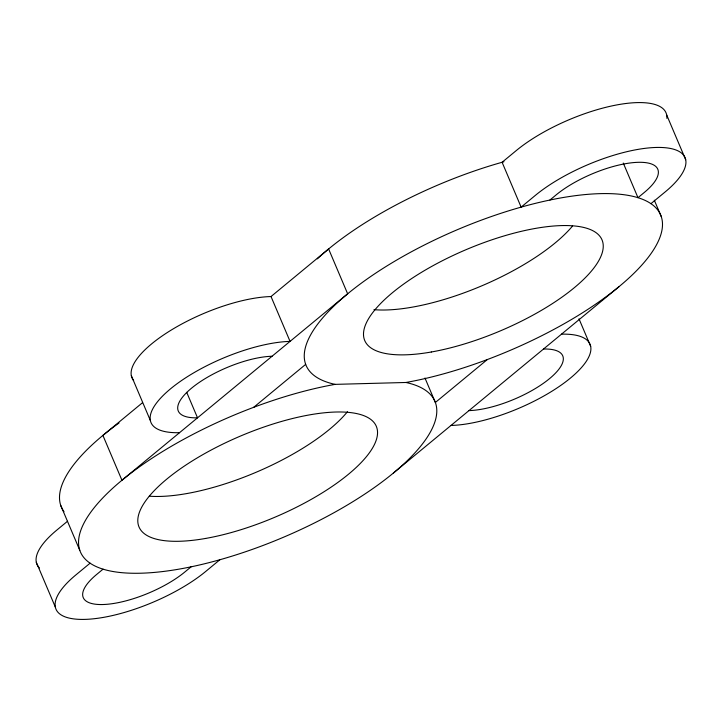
<?xml version="1.0" encoding="UTF-8"?>
<svg xmlns="http://www.w3.org/2000/svg" width="722" height="722" viewBox="0 0 722 722"><rect width="100%" height="100%" fill="white"/><g stroke="black" fill="none" stroke-linecap="round" stroke-linejoin="round"><path stroke-width="1.08" d="M142.505 402.695L102.903 435.402L121.946 480.256L347.652 293.809L328.618 248.964L271.021 296.543A91.026 31.136 -23 0 0 171.285 330.035A91.026 31.136 -23 0 0 133.651 380.494M67.498 521.266L56.821 530.083A92.091 31.497 -23 0 0 39.421 567.961M253.702 407.307L305.677 364.366M90.097 563.178L75.855 574.938A92.091 31.497 -23 0 0 84.862 619.386A92.091 31.497 -23 0 0 205.671 571.481L219.903 559.721M103.056 569.162L96.739 574.378A62.471 21.362 -23 0 0 102.84 604.531A62.471 21.362 -23 0 0 184.787 572.041L191.113 566.815M549.929 200.03L556.247 194.805A62.471 21.362 -23 0 1 638.194 162.315A62.471 21.362 -23 0 1 644.295 192.467L637.977 197.693L623.266 163.037M650.946 203.667L665.179 191.917A92.091 31.497 -23 0 0 656.181 147.459A92.091 31.497 -23 0 0 535.372 195.364L521.131 207.124L502.097 162.279L516.329 150.519A92.091 31.497 -23 0 1 612.22 105.845A92.091 31.497 -23 0 1 666.866 118.345M487.341 359.538L435.357 402.479L424.969 378.012M393.382 473.036L619.097 286.598M335.116 384.366L405.917 382.479A192.575 65.864 -23 0 0 661.614 231.807A192.575 65.864 -23 0 0 439.373 237.718A192.575 65.864 -23 0 0 335.116 384.366A192.575 65.864 -23 0 0 79.429 535.038A192.575 65.864 -23 0 0 301.67 529.136A192.575 65.864 -23 0 0 405.917 382.479M666.659 114.915L685.701 159.761M654.322 200.229L661.244 216.537M578.99 318.817L590.668 346.334M271.021 296.543L290.054 341.389A91.026 31.136 -23 0 0 170.645 388.734A91.026 31.136 -23 0 0 179.543 432.677M186.709 392.335L197.53 417.821A61.397 21.001 -23 0 1 191.529 388.183A61.397 21.001 -23 0 1 272.068 356.244M131.332 375.666L150.366 420.511M60.756 505.463L79.799 550.317M36.299 562.239L55.341 607.085M317.346 258.846A192.575 65.864 -23 0 1 503.938 161.764M64.014 511.69A192.575 65.864 -23 0 1 119.031 422.984M561.49 334.169A91.026 31.136 -23 0 1 570.389 378.111A91.026 31.136 -23 0 1 450.979 425.457M543.513 349.033A61.397 21.001 -23 0 1 549.505 378.662A61.397 21.001 -23 0 1 468.966 410.601M572.573 225.986A128.877 44.078 -23 0 1 373.951 309.666M347.481 411.693A128.877 44.078 -23 0 1 149.292 496.194M431.314 352.002A128.877 44.078 -23 0 0 602.915 242.8A128.877 44.078 -23 0 0 415.89 275.813A128.877 44.078 -23 0 0 431.314 352.002M205.608 538.441A128.877 44.078 -23 0 0 377.209 429.238A128.877 44.078 -23 0 0 190.184 462.251A128.877 44.078 -23 0 0 205.608 538.441"/></g></svg>
